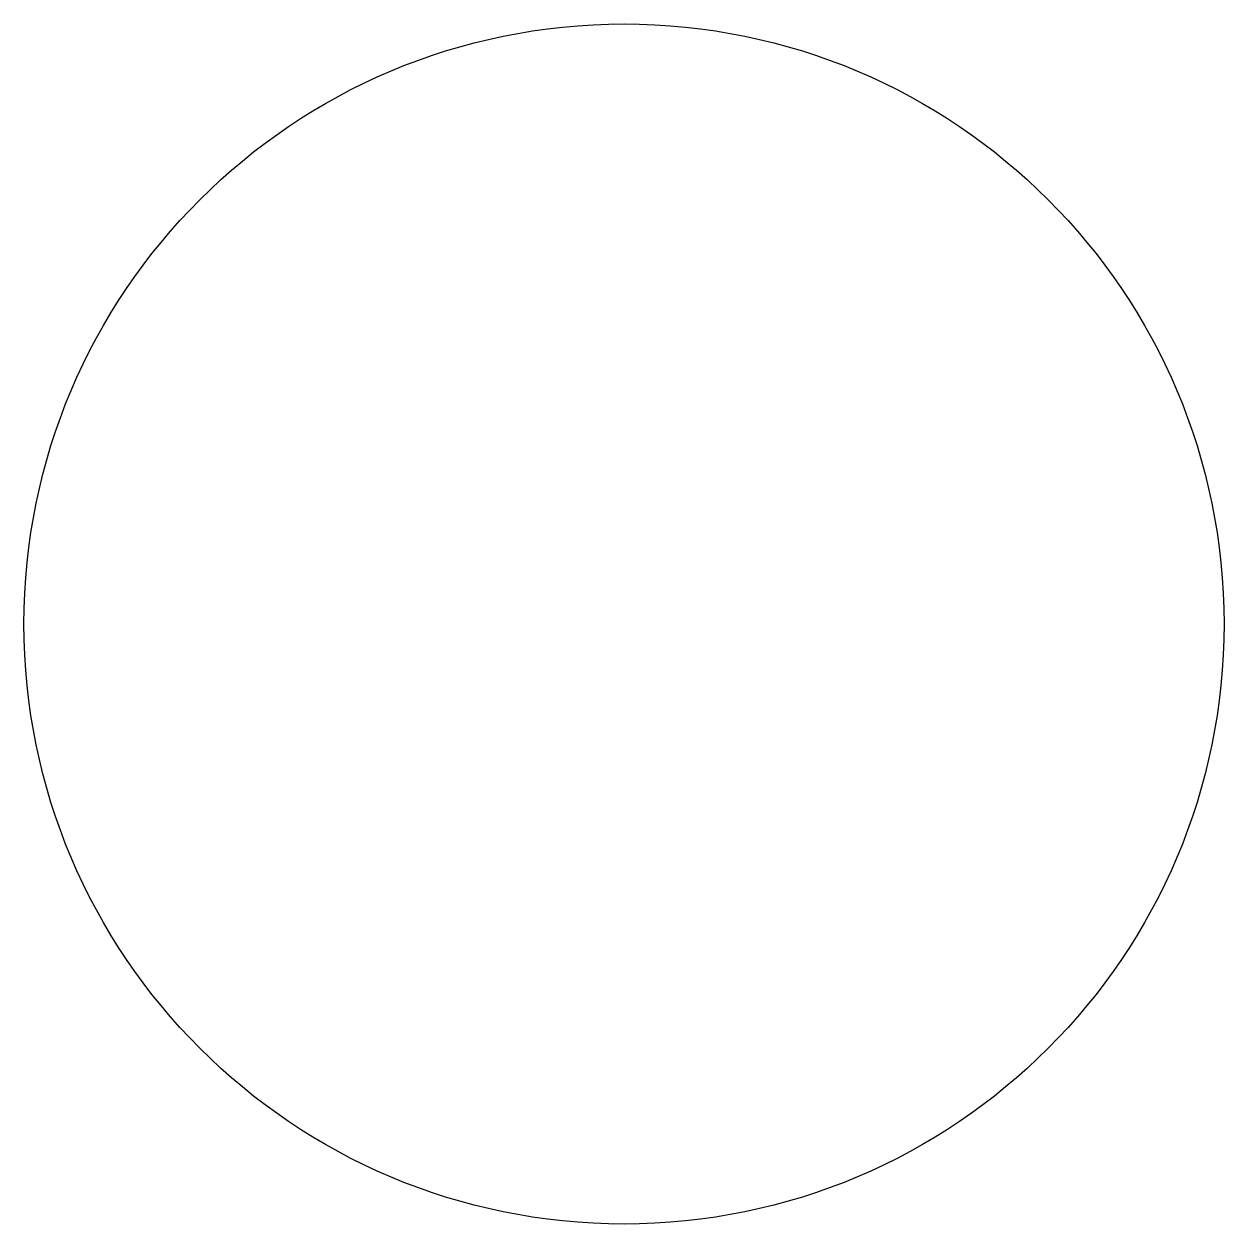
# Model space of a CAD drawing. Header units: millimetres. Extents: x -1.42 to 5.48, y -2.63 to 4.27.
import ezdxf

# ---------------------------------------------------------------- set-up
doc = ezdxf.new("R2010")
doc.units = ezdxf.units.MM

msp = doc.modelspace()

# ---------------------------------------------------------------- linework, layer by layer
msp.add_circle((2.0287, 0.8212, 0.4012), 3.4487)

doc.saveas('drawing.dxf')
